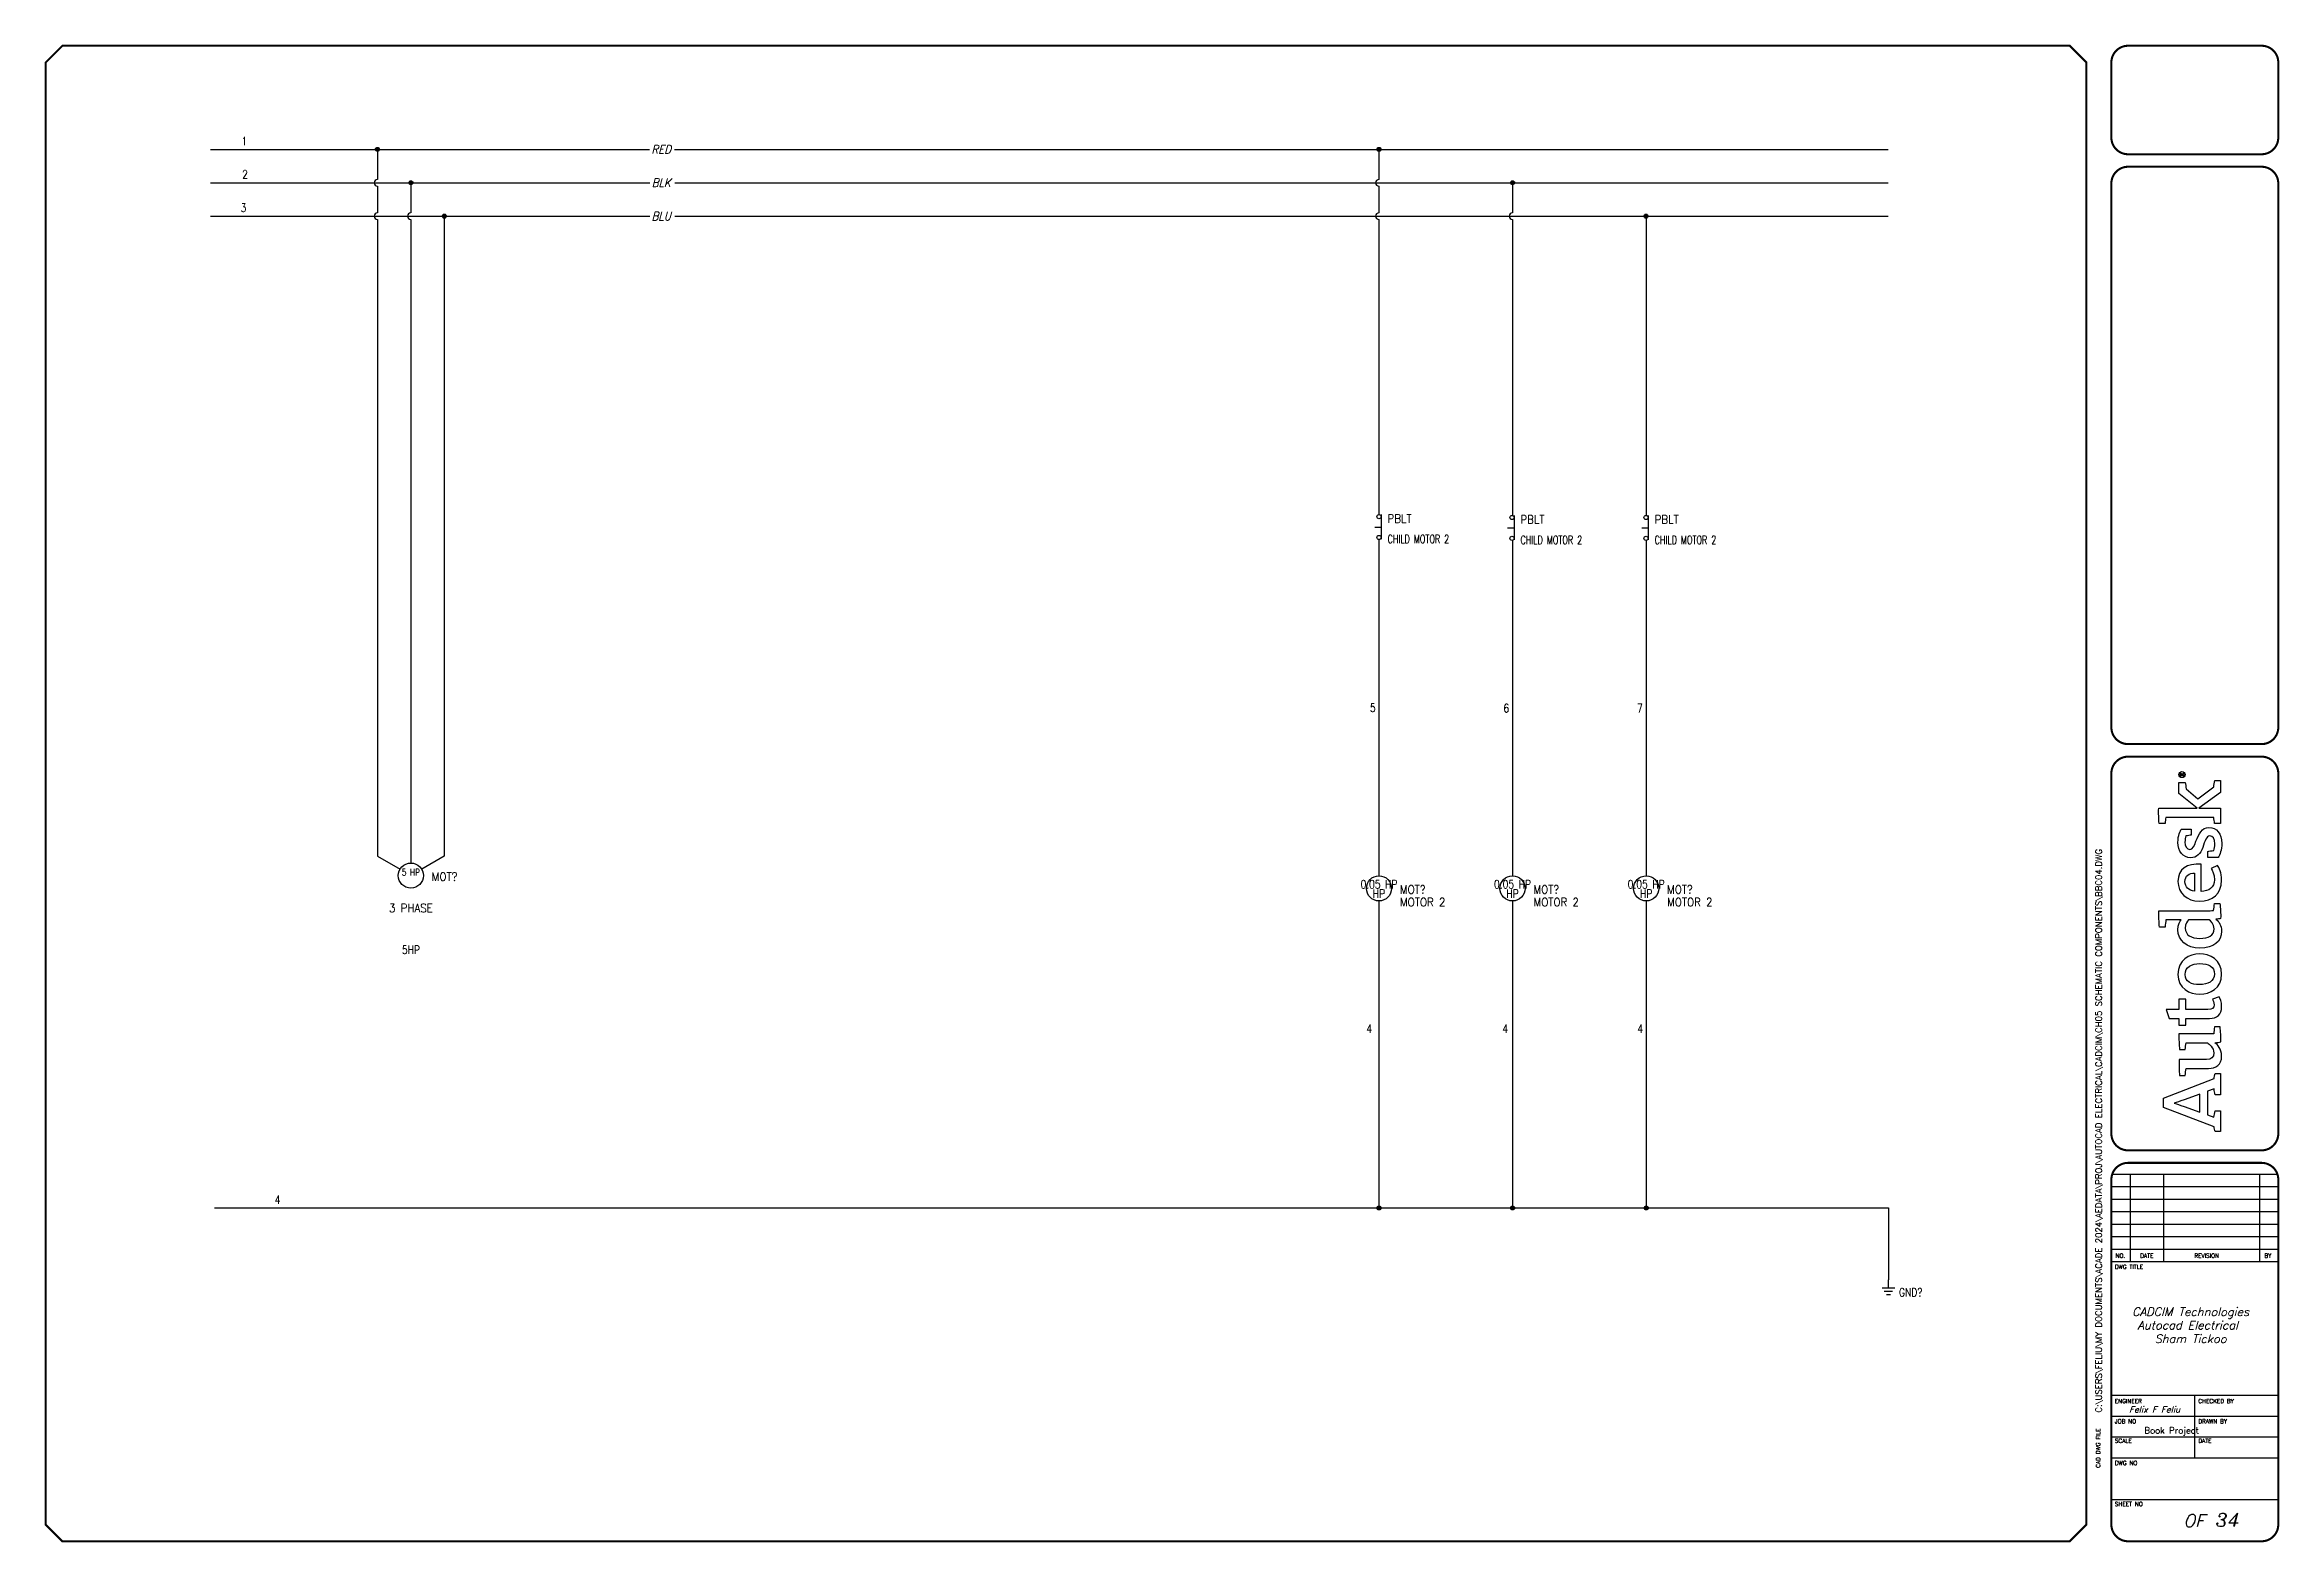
# Model space of a CAD drawing. Header units: inches. Extents: x 0 to 33.5, y 0 to 22.4.
import ezdxf
from ezdxf.enums import TextEntityAlignment as Align

# ---------------------------------------------------------------- set-up
doc = ezdxf.new("R2010")
doc.units = ezdxf.units.IN
doc.header["$MEASUREMENT"] = 0
for name, color, linetype in [('DESC', 150, 'Continuous'), ('LAYER_1', 160, 'Continuous'), ('MISC', 7, 'Continuous'), ('SYMS', 7, 'Continuous'), ('TAGS', 150, 'Continuous'), ('TITLE', 7, 'Continuous'), ('WIRENO', 72, 'Continuous'), ('WIRES', 7, 'Continuous')]:
    doc.layers.add(name, color=color, linetype=linetype)
doc.styles.add('ITALIC', font='ITALIC')
doc.styles.add('SIMPLEX', font='SIMPLEX')
doc.styles.add('WD', font='romans.shx')

# ---------------------------------------------------------------- blocks, each defined once
blk = doc.blocks.new('AI9-BLK2')
at = {"layer": 'LAYER_1', "color": 7}
blk.add_circle((0, 0), 2.03, dxfattribs=at)
blk.add_open_spline([(1.7, 0), (1.7, -1), (1, -1.8), (0, -1.8), (-1, -1.8), (-1.7, -1), (-1.7, 0), (-1.7, 1), (-1, 1.8), (0, 1.8), (1, 1.8), (1.7, 1), (1.7, 0)], degree=3, knots=[0, 0, 0, 0, 1, 1, 1, 2, 2, 2, 3, 3, 3, 4, 4, 4, 4], dxfattribs=at)
blk = doc.blocks.new('AI9-BLK1')
at = {"layer": 'LAYER_1', "color": 7}
for points, knots in [([(0.7, -1.1), (0.7, -1.1), (0.2, -0.4), (0.2, -0.4), (0.1, -0.2), (0, -0.2), (-0.1, -0.1), (0.3, 0), (0.5, 0.2), (0.5, 0.5), (0.5, 0.8), (0.3, 1.1), (-0.2, 1.1), (-0.2, 1.1), (-0.8, 1.1), (-0.8, 1.1), (-0.8, 1.1), (-0.8, -1.1), (-0.8, -1.1), (-0.8, -1.1), (-0.5, -1.1), (-0.5, -1.1), (-0.5, -1.1), (-0.5, -0.1), (-0.5, -0.1), (-0.4, -0.1), (-0.3, -0.2), (-0.2, -0.3), (-0.2, -0.3), (0.3, -1.1), (0.3, -1.1), (0.3, -1.1), (0.7, -1.1), (0.7, -1.1)], [0, 0, 0, 0, 1, 1, 1, 2, 2, 2, 3, 3, 3, 4, 4, 4, 5, 5, 5, 6, 6, 6, 7, 7, 7, 8, 8, 8, 9, 9, 9, 10, 10, 10, 11, 11, 11, 11]), ([(0.2, 0.5), (0.2, 0.2), (-0.1, 0.1), (-0.3, 0.1), (-0.3, 0.1), (-0.5, 0.1), (-0.5, 0.1), (-0.5, 0.1), (-0.5, 0.8), (-0.5, 0.8), (-0.5, 0.8), (-0.2, 0.8), (-0.2, 0.8), (0.1, 0.8), (0.2, 0.7), (0.2, 0.5)], [0, 0, 0, 0, 1, 1, 1, 2, 2, 2, 3, 3, 3, 4, 4, 4, 5, 5, 5, 5])]:
    blk.add_open_spline(points, degree=3, knots=knots, dxfattribs=at)
blk = doc.blocks.new('LOGO')
for points, knots in [([(35.2, 4.3), (35.2, 4.3), (22.1, 38.1), (22.1, 38.1), (22.1, 38.1), (16.1, 38.1), (16.1, 38.1), (16.1, 38.1), (3.2, 4.3), (3.2, 4.3), (2.2, 4.2), (0.9, 4), (0, 3.7), (0, 3.7), (0, 0), (0, 0), (0, 0), (13.7, 0), (13.7, 0), (13.7, 0), (13.7, 3.7), (13.7, 3.7), (12.4, 4), (10.9, 4.3), (9.5, 4.4), (9.5, 4.4), (11.1, 8.8), (11.1, 8.8), (11.1, 8.8), (26.8, 8.8), (26.8, 8.8), (26.8, 8.8), (28.4, 4.3), (28.4, 4.3), (27, 4.2), (25.8, 4), (24.5, 3.7), (24.5, 3.7), (24.5, 0), (24.5, 0), (24.5, 0), (38.7, 0), (38.7, 0), (38.7, 0), (38.7, 3.7), (38.7, 3.7), (37.9, 3.9), (36, 4.3), (35.2, 4.3)], [0, 0, 0, 0, 1, 1, 1, 2, 2, 2, 3, 3, 3, 4, 4, 4, 5, 5, 5, 6, 6, 6, 7, 7, 7, 8, 8, 8, 9, 9, 9, 10, 10, 10, 11, 11, 11, 12, 12, 12, 13, 13, 13, 14, 14, 14, 15, 15, 15, 16, 16, 16, 16]), ([(12.8, 13.8), (12.8, 13.8), (16.6, 24.3), (16.6, 24.3), (17.8, 27.5), (18.2, 28.8), (18.8, 30.9), (18.8, 30.9), (18.9, 30.9), (18.9, 30.9), (19.6, 28.9), (20, 27.5), (21.1, 24.3), (21.1, 24.3), (24.9, 13.8), (24.9, 13.8), (24.9, 13.8), (12.8, 13.8), (12.8, 13.8)], [0, 0, 0, 0, 1, 1, 1, 2, 2, 2, 3, 3, 3, 4, 4, 4, 5, 5, 5, 6, 6, 6, 6]), ([(70.8, 23.1), (70.8, 23.1), (70.8, 27.7), (70.8, 27.7), (70.8, 27.7), (75.3, 27.7), (75.3, 27.7), (75.3, 27.7), (75.3, 34.3), (75.3, 34.3), (75.3, 34.3), (81.3, 36.2), (81.3, 36.2), (81.3, 36.2), (81.3, 27.7), (81.3, 27.7), (81.3, 27.7), (88, 27.7), (88, 27.7), (88, 27.7), (88, 23.1), (88, 23.1), (88, 23.1), (81.3, 23.1), (81.3, 23.1), (81.3, 23.1), (81.3, 8.4), (81.3, 8.4), (81.3, 5.6), (82.1, 4.3), (84.3, 4.3), (86, 4.3), (87.5, 5.1), (88, 5.5), (88, 5.5), (89.7, 0.9), (89.7, 0.9), (88.7, 0.3), (86.5, -0.7), (83.2, -0.7), (77.6, -0.7), (75.3, 2.4), (75.3, 7.4), (75.3, 7.4), (75.3, 23.1), (75.3, 23.1), (75.3, 23.1), (70.8, 23.1), (70.8, 23.1)], [0, 0, 0, 0, 1, 1, 1, 2, 2, 2, 3, 3, 3, 4, 4, 4, 5, 5, 5, 6, 6, 6, 7, 7, 7, 8, 8, 8, 9, 9, 9, 10, 10, 10, 11, 11, 11, 12, 12, 12, 13, 13, 13, 14, 14, 14, 15, 15, 15, 16, 16, 16, 16]), ([(147.1, 4.7), (147.1, 5.4), (147, 6.1), (147, 6.9), (147, 6.9), (147, 41.1), (147, 41.1), (143.4, 41.2), (139.3, 41), (136.1, 40.7), (136.1, 40.7), (136.1, 37), (136.1, 37), (137.7, 36.8), (139.6, 36.6), (141, 36.4), (141, 36.4), (141, 36.4), (141, 36.4), (141, 36.4), (141, 26.2), (141, 26.2), (140, 27.1), (138, 28.4), (134.3, 28.4), (127.3, 28.4), (122, 22.6), (122, 13.8), (122, 4.5), (126.6, -0.7), (133.4, -0.7), (137.1, -0.7), (139.6, 1.1), (141.3, 3.1), (141.3, 2.1), (141.6, 0.6), (141.8, 0), (145.2, -0.2), (148.7, 0.1), (151.7, 0.4), (151.7, 0.4), (151.7, 4.1), (151.7, 4.1), (150.2, 4.2), (148.4, 4.5), (147.1, 4.7)], [0, 0, 0, 0, 1, 1, 1, 2, 2, 2, 3, 3, 3, 4, 4, 4, 5, 5, 5, 6, 6, 6, 7, 7, 7, 8, 8, 8, 9, 9, 9, 10, 10, 10, 11, 11, 11, 12, 12, 12, 13, 13, 13, 14, 14, 14, 15, 15, 15, 15]), ([(229.4, 4.6), (229.4, 4.6), (221.5, 15.2), (221.5, 15.2), (221.5, 15.2), (228, 23), (228, 23), (229.4, 23.1), (231.3, 23.3), (232.4, 23.6), (232.4, 23.6), (232.4, 27.7), (232.4, 27.7), (232.4, 27.7), (225, 27.7), (225, 27.7), (225, 27.7), (215.2, 15.6), (215.2, 15.6), (215.2, 15.6), (215.2, 41.2), (215.2, 41.2), (211.8, 41.3), (208.2, 41.2), (205.1, 40.9), (205.1, 40.9), (205.1, 36.9), (205.1, 36.9), (206.5, 36.8), (208, 36.6), (209.1, 36.5), (209.1, 36.5), (209.1, 4.5), (209.1, 4.5), (207.8, 4.4), (206.3, 4.2), (205.1, 4), (205.1, 4), (205.1, 0), (205.1, 0), (205.1, 0), (215.2, 0), (215.2, 0), (215.2, 0), (215.2, 14.5), (215.2, 14.5), (215.2, 14.5), (225.6, 0), (225.6, 0), (225.6, 0), (233.7, 0), (233.7, 0), (233.7, 0), (233.7, 3.8), (233.7, 3.8), (232.2, 4.2), (230.6, 4.4), (229.4, 4.6)], [0, 0, 0, 0, 1, 1, 1, 2, 2, 2, 3, 3, 3, 4, 4, 4, 5, 5, 5, 6, 6, 6, 7, 7, 7, 8, 8, 8, 9, 9, 9, 10, 10, 10, 11, 11, 11, 12, 12, 12, 13, 13, 13, 14, 14, 14, 15, 15, 15, 16, 16, 16, 17, 17, 17, 18, 18, 18, 19, 19, 19, 19]), ([(59.7, -0.1), (59.5, 0.6), (59.2, 2.6), (59.1, 3.8), (57.8, 2), (54.9, -0.7), (50.2, -0.7), (44.2, -0.7), (42, 3.1), (42, 8.1), (42, 8.1), (42, 22.9), (42, 22.9), (40.6, 23.2), (38.8, 23.4), (37.3, 23.5), (37.3, 23.5), (37.3, 27.3), (37.3, 27.3), (40.3, 27.6), (44.4, 27.8), (48, 27.6), (48, 27.6), (48, 9.3), (48, 9.3), (48, 6.2), (49.1, 4.5), (52.3, 4.5), (55.8, 4.5), (58.4, 7.9), (59, 8.6), (59, 8.6), (59, 23), (59, 23), (57.8, 23.2), (56, 23.4), (54.6, 23.5), (54.6, 23.5), (54.6, 27.3), (54.6, 27.3), (57.6, 27.7), (61.5, 27.8), (65, 27.7), (65, 27.7), (65, 4.6), (65, 4.6), (66.3, 4.4), (68.1, 4.2), (69.6, 4.1), (69.6, 4.1), (69.6, 0.3), (69.6, 0.3), (66.7, 0), (63, -0.2), (59.7, -0.1)], [0, 0, 0, 0, 1, 1, 1, 2, 2, 2, 3, 3, 3, 4, 4, 4, 5, 5, 5, 6, 6, 6, 7, 7, 7, 8, 8, 8, 9, 9, 9, 10, 10, 10, 11, 11, 11, 12, 12, 12, 13, 13, 13, 14, 14, 14, 15, 15, 15, 16, 16, 16, 17, 17, 17, 18, 18, 18, 18]), ([(104.8, -0.7), (95.2, -0.7), (91.4, 7), (91.4, 13.8), (91.4, 20.6), (95.1, 28.4), (104.6, 28.4), (114.1, 28.4), (118.3, 20.8), (118.3, 14), (118.3, 7.2), (114.2, -0.7), (104.8, -0.7)], [0, 0, 0, 0, 1, 1, 1, 2, 2, 2, 3, 3, 3, 4, 4, 4, 4]), ([(104.5, 23.6), (99.6, 23.6), (97.8, 19.5), (97.8, 14), (97.8, 8.5), (99.9, 4.1), (104.8, 4.1), (109.8, 4.1), (111.8, 8.2), (111.8, 13.8), (111.8, 19.3), (109.5, 23.6), (104.5, 23.6)], [0, 0, 0, 0, 1, 1, 1, 2, 2, 2, 3, 3, 3, 4, 4, 4, 4]), ([(141, 7.6), (140.3, 6.7), (138.2, 4.3), (135, 4.3), (130.5, 4.3), (128.5, 8.1), (128.5, 13.8), (128.5, 19.6), (130.9, 23.5), (135.4, 23.5), (138.3, 23.5), (139.9, 22.3), (141, 21.3), (141, 21.3), (141, 7.6), (141, 7.6)], [0, 0, 0, 0, 1, 1, 1, 2, 2, 2, 3, 3, 3, 4, 4, 4, 5, 5, 5, 5]), ([(167.6, 4.1), (171.4, 4.1), (173.8, 5.5), (175, 6.2), (175, 6.2), (177.1, 2.1), (177.1, 2.1), (175.5, 1.1), (172.6, -0.7), (167.2, -0.7), (158.2, -0.7), (153.3, 5.5), (153.3, 14), (153.3, 22.5), (158.9, 28.4), (166.4, 28.4), (174.6, 28.4), (178.7, 22.5), (177.9, 12.9), (177.9, 12.9), (159.8, 12.9), (159.8, 12.9), (160, 7.9), (162.3, 4.1), (167.6, 4.1)], [0, 0, 0, 0, 1, 1, 1, 2, 2, 2, 3, 3, 3, 4, 4, 4, 5, 5, 5, 6, 6, 6, 7, 7, 7, 8, 8, 8, 8]), ([(172, 17.3), (171.9, 20.8), (170.4, 23.7), (166.3, 23.7), (162.6, 23.7), (160.6, 21.2), (159.9, 17.3), (159.9, 17.3), (172, 17.3), (172, 17.3)], [0, 0, 0, 0, 1, 1, 1, 2, 2, 2, 3, 3, 3, 3]), ([(193.3, 16.4), (190.2, 17.6), (187.8, 18.3), (187.8, 20.5), (187.8, 22.6), (189.9, 23.7), (192.6, 23.7), (194.1, 23.7), (195.6, 23.5), (196.8, 23.1), (196.9, 21.9), (197.1, 20.1), (197.3, 19.6), (197.3, 19.6), (201.3, 19.6), (201.3, 19.6), (201.3, 19.6), (201.3, 26.1), (201.3, 26.1), (200.2, 26.8), (197.1, 28.4), (192.4, 28.4), (186.5, 28.4), (182.2, 25), (182.2, 20.1), (182.2, 15.7), (184.9, 13.4), (189.1, 11.9), (193.4, 10.4), (196.7, 9.3), (196.7, 7.2), (196.7, 5.1), (195, 3.9), (191.4, 3.9), (189.9, 3.9), (188.1, 4.1), (187, 4.6), (186.9, 5.9), (186.6, 7.8), (186.3, 8.4), (186.3, 8.4), (182.3, 8.4), (182.3, 8.4), (182.3, 8.4), (182.3, 1.6), (182.3, 1.6), (182.3, 1.6), (182.3, 1.6), (182.3, 1.6), (184.1, 0.5), (187.5, -0.8), (191.8, -0.8), (198.3, -0.8), (202.4, 2.6), (202.4, 7.8), (202.4, 12.5), (197.8, 14.6), (193.3, 16.4)], [0, 0, 0, 0, 1, 1, 1, 2, 2, 2, 3, 3, 3, 4, 4, 4, 5, 5, 5, 6, 6, 6, 7, 7, 7, 8, 8, 8, 9, 9, 9, 10, 10, 10, 11, 11, 11, 12, 12, 12, 13, 13, 13, 14, 14, 14, 15, 15, 15, 16, 16, 16, 17, 17, 17, 18, 18, 18, 19, 19, 19, 19])]:
    blk.add_open_spline(points, degree=3, knots=knots)
for name, p in [('AI9-BLK2', (237.6, 25.7)), ('AI9-BLK1', (237.8, 25.7))]:
    blk.add_blockref(name, p)
blk = doc.blocks.new('NO_NUM_acade_title')
at = {"layer": 'TITLE'}
for p, q in [((30.594, 22.177), (30.594, 20.781)), ((30.969, 5.531), (33.469, 5.531)), ((31.25, 5.531), (31.25, 4.219)), ((31.75, 5.531), (31.75, 4.219)), ((33.188, 5.531), (33.188, 4.219)), ((30.969, 5.344), (33.469, 5.344)), ((30.969, 5.156), (33.469, 5.156)), ((30.969, 4.969), (33.469, 4.969)), ((30.969, 4.781), (33.469, 4.781)), ((30.969, 4.594), (33.469, 4.594)), ((30.969, 4.406), (33.469, 4.406)), ((30.969, 4.219), (33.469, 4.219)), ((30.594, 0.281), (30.594, 2.214)), ((30.969, 2.219), (33.469, 2.219)), ((32.219, 1.281), (32.219, 2.219)), ((30.969, 1.906), (33.469, 1.906)), ((30.969, 1.594), (33.469, 1.594)), ((30.969, 1.281), (33.469, 1.281)), ((30.969, 0.656), (33.469, 0.656))]:
    blk.add_line(p, q, dxfattribs=at)
at = {"layer": 'TITLE', "const_width": 0.0312}
blk.add_lwpolyline([(30.594, 0.281), (30.594, 22.177), (30.344, 22.427), (0.281, 22.427), (0.031, 22.177), (0.031, 0.281), (0.281, 0.031), (30.344, 0.031)], close=True, dxfattribs=at)
for points in [[(31.219, 22.427, 0.414214), (30.969, 22.177, 0.414214)], [(33.469, 22.177, 0.414214), (33.219, 22.427, 0.414214)], [(30.969, 21.052, 0.414214), (31.219, 20.802, 0.414214)], [(33.219, 20.802, 0.414214), (33.469, 21.052, 0.414214)], [(31.219, 20.615, 0.414214), (30.969, 20.365, 0.414214)], [(33.469, 20.365, 0.414214), (33.219, 20.615, 0.414214)], [(30.969, 12.219, 0.414214), (31.219, 11.969, 0.414214)], [(33.219, 11.969, 0.414214), (33.469, 12.219, 0.414214)], [(31.219, 11.781, 0.414214), (30.969, 11.531, 0.414214)], [(33.469, 11.531, 0.414214), (33.219, 11.781, 0.414214)], [(30.969, 6.135, 0.414214), (31.219, 5.885, 0.414214)], [(33.219, 5.885, 0.414214), (33.469, 6.135, 0.414214)], [(31.219, 5.698, 0.414214), (30.969, 5.448, 0.414214)], [(33.469, 5.448, 0.414214), (33.219, 5.698, 0.414214)], [(30.969, 0.281, 0.414214), (31.219, 0.031, 0.414214)], [(33.219, 0.031, 0.414214), (33.469, 0.281, 0.414214)]]:
    blk.add_lwpolyline(points, format="xyb", dxfattribs=at)
for points in [[(33.219, 22.427), (31.219, 22.427)], [(30.969, 22.177), (30.969, 21.052)], [(33.469, 22.177), (33.469, 21.052)], [(33.219, 20.802), (31.219, 20.802)], [(33.219, 20.615), (31.219, 20.615)], [(30.969, 20.365), (30.969, 12.219)], [(33.469, 20.365), (33.469, 12.219)], [(31.219, 11.969), (33.219, 11.969)], [(31.219, 11.781), (33.219, 11.781)], [(31.219, 5.885), (33.219, 5.885)], [(31.219, 5.698), (33.219, 5.698)], [(30.969, 5.448), (30.969, 0.281)], [(33.469, 5.448), (33.469, 0.281)], [(31.219, 0.031), (33.219, 0.031)]]:
    blk.add_lwpolyline(points, dxfattribs=at)
at = {"layer": 'TITLE', "color": 7, "const_width": 0.0312}
for points in [[(30.969, 11.531), (30.969, 6.135)], [(33.469, 11.531), (33.469, 6.135)]]:
    blk.add_lwpolyline(points, dxfattribs=at)
at = {"xscale": 0.02250000000000085, "yscale": 0.02250000000000085, "zscale": 0.02250000000000085, "rotation": 90}
blk.add_blockref('LOGO', (32.605, 6.167), dxfattribs=at)
at = {"layer": 'TITLE', "color": 1, "style": 'SIMPLEX'}
for s, p in [('DWG TITLE', (31.021, 4.109)), ('ENGINEER', (31.021, 2.099)), ('CHECKED BY', (32.271, 2.099)), ('JOB NO', (31.021, 1.797)), ('DRAWN BY', (32.271, 1.797)), ('SCALE', (31.021, 1.505)), ('DATE', (32.271, 1.505)), ('DWG NO', (31.021, 1.172)), ('SHEET NO', (31.021, 0.557))]:
    blk.add_text(s, height=0.0625, dxfattribs=at).set_placement(p)
at = {"layer": 'TITLE', "color": 1}
for s, height, style, p in [('NO.', 0.0625, 'SIMPLEX', (31.104, 4.307)), ('DATE', 0.0625, 'SIMPLEX', (31.5, 4.307)), ('REVISION', 0.0625, 'SIMPLEX', (32.396, 4.307)), ('BY', 0.0625, 'SIMPLEX', (33.313, 4.307)), ('OF', 0.1875, 'ITALIC', (32.208, 0.339))]:
    blk.add_text(s, height=height, dxfattribs=dict(at, style=style)).set_placement(p, align=Align.MIDDLE)
at = {"layer": 'TITLE', "color": 1, "style": 'SIMPLEX'}
blk.add_text('CAD DWG FILE', height=0.0625, rotation=90, dxfattribs=at).set_placement((30.802, 1.13))
at = {"layer": 'TITLE', "color": 1, "style": 'ITALIC'}
for tag, height, p in [('TITLE#1', 0.125, (32.156, 3.406)), ('TITLE#2', 0.125, (32.156, 3.204)), ('TITLE#3', 0.125, (32.156, 3.001)), ('TITLE#4', 0.125, (32.156, 2.799)), ('DWG#', 0.2, (32.156, 0.826))]:
    blk.add_attdef(tag, text='', height=height, dxfattribs=at).set_placement(p, align=Align.CENTER)
at = {"layer": 'TITLE', "color": 1, "style": 'SIMPLEX'}
blk.add_attdef('CAD#', (30.826, 1.958), '', height=0.0938, rotation=90, dxfattribs=at)
at = {"layer": 'TITLE', "color": 1}
for tag, p, height, style in [('ENGINEER', (31.237, 1.958), 0.0938, 'ITALIC'), ('CHKDBY', (32.424, 1.958), 0.0938, 'ITALIC'), ('JOB#', (31.464, 1.644), 0.0938, 'SIMPLEX'), ('DRAWNBY', (32.494, 1.644), 0.0938, 'ITALIC'), ('SCALE', (31.353, 1.344), 0.0938, 'SIMPLEX'), ('DATE', (32.408, 1.344), 0.0938, 'SIMPLEX'), ('SHTS', (32.532, 0.25), 0.2, 'ITALIC')]:
    blk.add_attdef(tag, p, '', height=height, dxfattribs=dict(at, style=style))
at = {"layer": 'TITLE', "color": 1, "style": 'ITALIC'}
blk.add_attdef('SH#', text='', height=0.2, dxfattribs=at).set_placement((31.881, 0.25), align=Align.RIGHT)
at = {"layer": 'TITLE', "color": 7, "flags": 9}
blk.add_attdef('WD_TB', (31.219, 0.031), '', height=0.125, dxfattribs=at)
blk = doc.blocks.new('WDDOT')
for radius in [0.03, 0.0187, 0.00929]:
    blk.add_circle((0, 0), radius)
blk = doc.blocks.new('HT0_LGENERIC')
at = {"style": 'WD', "oblique": 15, "width": 0.9}
blk.add_attdef('COLOR', text='', height=0.125, dxfattribs=at).set_placement((0, 0), align=Align.MIDDLE_CENTER)
at = {"color": 7, "style": 'WD'}
for tag, p in [('X4_TINY_DOT_DONT_REMOVE', (-0.125, 0)), ('X1_TINY_DOT_DONT_REMOVE', (0.125, 0))]:
    blk.add_attdef(tag, p, '', height=0.0001, dxfattribs=at)
at = {"style": 'WD', "flags": 1}
for tag, p in [('X4TERM01', (-0.125, 0)), ('X1TERM01', (0.125, 0))]:
    blk.add_attdef(tag, p, '', height=0.01, dxfattribs=at)
blk = doc.blocks.new('WD_WNH')
at = {"linetype": 'Continuous', "style": 'WD', "width": 0.8}
blk.add_attdef('WIRENO', text='', height=0.125, dxfattribs=at).set_placement((0, 0.062), align=Align.CENTER)
at = {"style": 'WD', "flags": 1}
for tag, p in [('W01USER', (0, 0.078)), ('W02USER', (0, 0.07)), ('W03USER', (0, 0.062)), ('W04USER', (0, 0.055)), ('W05USER', (0, 0.047)), ('W06USER', (0, 0.039)), ('W07USER', (0, 0.031)), ('W08USER', (0, 0.023)), ('W09USER', (0, 0.016)), ('W10USER', (0, 0.008))]:
    blk.add_attdef(tag, text='', height=0.005, dxfattribs=at).set_placement(p, align=Align.CENTER)
blk = doc.blocks.new('VMO13')
blk.add_circle((0, 0), 0.188)
at = {"style": 'WD'}
for tag, p, width in [('INST', (0.318, 0.263), 0.7), ('TAG1', (0.312, -0.079), 0.9), ('LOC', (0.318, 0.094), 0.7)]:
    blk.add_attdef(tag, p, '', height=0.125, dxfattribs=dict(at, width=width))
for tag, height, width, p in [('RATING1', 0.1, 0.8, (0, 0)), ('DESC1', 0.125, 0.9, (0.001, -0.549)), ('DESC2', 0.125, 0.9, (0.001, -0.706)), ('RATING3', 0.125, 0.8, (0.001, -1.018)), ('DESC3', 0.125, 0.9, (0.001, -0.862)), ('WDTAGALT', 0.125, 0.7, (0, -1.344)), ('RATING4', 0.125, 0.8, (0.001, -1.174))]:
    blk.add_attdef(tag, text='', height=height, dxfattribs=dict(at, width=width)).set_placement(p, align=Align.CENTER)
at = {"style": 'WD', "flags": 1}
for tag, p in [('X0TERM03', (-0.162, 0.094)), ('X2TERM02', (0, 0.188)), ('X0TERM01', (0.162, 0.094)), ('X0TERM04', (0.133, -0.133))]:
    blk.add_attdef(tag, p, '', height=0.0125, dxfattribs=at)
at = {"linetype": 'Continuous', "style": 'WD', "flags": 9}
blk.add_attdef('ASSYCODE', text='', height=0.01, dxfattribs=at).set_placement((0, 0.125), align=Align.CENTER)
at = {"style": 'WD', "flags": 9}
blk.add_attdef('FAMILY', text='', height=0.01, dxfattribs=at).set_placement((-0.005, 0.17), align=Align.CENTER)
at = {"linetype": 'Continuous', "style": 'WD', "flags": 1}
for tag, p in [('MFG', (0, 0.14)), ('CAT', (0, 0.159))]:
    blk.add_attdef(tag, text='', height=0.01, dxfattribs=at).set_placement(p, align=Align.MIDDLE)
at = {"style": 'WD', "width": 0.8}
blk.add_attdef('RATING2', text='', height=0.1, dxfattribs=at).set_placement((0, -0.031), align=Align.TOP_CENTER)
blk = doc.blocks.new('VGND2')
for p, q in [((0, -0.125), (0, 0)), ((0.09375, -0.125), (-0.09375, -0.125)), ((-0.0625, -0.171875), (0.0625, -0.171875)), ((-0.03125, -0.21875), (0.03125, -0.21875))]:
    blk.add_line(p, q)
at = {"style": 'WD', "flags": 1}
for tag in ['ASSYCODE', 'X2TERM01', 'CAT', 'FAMILY', 'MFG']:
    blk.add_attdef(tag, (0, 0), '', height=0.01, dxfattribs=at)
at = {"style": 'WD', "width": 0.8}
for tag, p in [('INST', (0.15625, 0.125)), ('LOC', (0.15625, -0.03125)), ('TAG1', (0.15625, -0.1875)), ('DESC1', (0.15625, -0.34375)), ('DESC2', (0.15625, -0.5))]:
    blk.add_attdef(tag, text='', height=0.125, dxfattribs=at).set_placement(p, align=Align.MIDDLE_LEFT)
blk = doc.blocks.new('VPB12')
for p, q in [((-0.064, 0), (0.033, 0)), ((0.033, 0.185), (0.033, -0.18))]:
    blk.add_line(p, q)
for centre in [(0, 0.156), (0, -0.156)]:
    blk.add_circle(centre, 0.0312)
at = {"linetype": 'Continuous', "style": 'WD'}
for tag, height, flags, p in [('TERM01', 0.125, 8, (-0.055, 0.222)), ('MFG', 0.01, 9, (0.014, -0.088)), ('CAT', 0.01, 9, (0.014, -0.073))]:
    blk.add_attdef(tag, text='', height=height, dxfattribs=dict(at, flags=flags)).set_placement(p, align=Align.RIGHT)
at = {"style": 'WD'}
for tag, p, width in [('INST', (0.127, 0.39), 0.7), ('LOC', (0.127, 0.221), 0.7), ('TAG1', (0.127, 0.064), 0.9), ('XREF', (0.129, -0.09), 0.7), ('DESC1', (0.129, -0.242), 0.7), ('DESC2', (0.129, -0.398), 0.7)]:
    blk.add_attdef(tag, p, '', height=0.125, dxfattribs=dict(at, width=width))
at = {"color": 7, "style": 'WD'}
for tag, p in [('X4LINK', (-0.125, 0)), ('X1LINK', (0.125, 0))]:
    blk.add_attdef(tag, p, '', height=0.01, dxfattribs=at)
at = {"color": 7, "style": 'WD', "flags": 1}
for tag, p in [('X2TERM01', (0, 0.188)), ('X8TERM02', (0, -0.188))]:
    blk.add_attdef(tag, p, '', height=0.0125, dxfattribs=at)
at = {"linetype": 'Continuous', "style": 'WD', "flags": 8}
blk.add_attdef('TERM02', text='', height=0.125, dxfattribs=at).set_placement((-0.041, -0.229), align=Align.TOP_RIGHT)
at = {"style": 'WD'}
for tag, flags, p in [('CONTACT', 1, (0.014, -0.053)), ('FAMILY', 9, (0.014, -0.036))]:
    blk.add_attdef(tag, text='', height=0.01, dxfattribs=dict(at, flags=flags)).set_placement(p, align=Align.RIGHT)
at = {"linetype": 'Continuous', "style": 'WD', "flags": 9}
blk.add_attdef('ASSYCODE', text='', height=0.01, dxfattribs=at).set_placement((-0.001, -0.105), align=Align.CENTER)
blk = doc.blocks.new('VMO12')
blk.add_circle((0, 0), 0.188)
at = {"linetype": 'Continuous', "style": 'WD', "flags": 8}
for tag, p in [('TERM01', (-0.031, 0.212)), ('TERM03', (-0.219, -0.135))]:
    blk.add_attdef(tag, text='', height=0.125, dxfattribs=at).set_placement(p, align=Align.RIGHT)
at = {"style": 'WD'}
for tag, p, width in [('INST', (0.318, 0.263), 0.7), ('TAG1', (0.312, -0.079), 0.9), ('LOC', (0.318, 0.094), 0.7), ('DESC1', (0.314, -0.268), 0.9), ('DESC2', (0.314, -0.424), 0.9), ('RATING3', (0.314, -0.737), 0.8), ('DESC3', (0.314, -0.581), 0.9), ('WDTAGALT', (0.312, -1.063), 0.7), ('RATING4', (0.314, -0.893), 0.8)]:
    blk.add_attdef(tag, p, '', height=0.125, dxfattribs=dict(at, width=width))
at = {"style": 'WD', "width": 0.8}
blk.add_attdef('RATING1', text='', height=0.125, dxfattribs=at).set_placement((0, 0), align=Align.CENTER)
at = {"linetype": 'Continuous', "style": 'WD', "flags": 9}
blk.add_attdef('ASSYCODE', text='', height=0.01, dxfattribs=at).set_placement((0, 0.125), align=Align.CENTER)
at = {"style": 'WD', "flags": 9}
blk.add_attdef('FAMILY', text='', height=0.01, dxfattribs=at).set_placement((-0.005, 0.17), align=Align.CENTER)
at = {"linetype": 'Continuous', "style": 'WD', "flags": 1}
for tag, p in [('MFG', (0, 0.14)), ('CAT', (0, 0.159))]:
    blk.add_attdef(tag, text='', height=0.01, dxfattribs=at).set_placement(p, align=Align.MIDDLE)
at = {"color": 7, "style": 'WD', "flags": 1}
for tag, p in [('X2TERM01', (0, 0.188)), ('X8TERM02', (0, -0.188))]:
    blk.add_attdef(tag, p, '', height=0.0125, dxfattribs=at)
at = {"linetype": 'Continuous', "style": 'WD', "flags": 8}
blk.add_attdef('TERM02', text='', height=0.125, dxfattribs=at).set_placement((-0.031, -0.209), align=Align.TOP_RIGHT)
at = {"style": 'WD', "width": 0.8}
blk.add_attdef('RATING2', text='', height=0.125, dxfattribs=at).set_placement((0, -0.016), align=Align.TOP_CENTER)
at = {"style": 'WD', "flags": 1}
blk.add_attdef('X0TERM03', (-0.138, -0.127), '', height=0.0125, dxfattribs=at)
blk = doc.blocks.new('WD_WNV')
at = {"linetype": 'Continuous', "style": 'WD', "width": 0.8}
blk.add_attdef('WIRENO', text='', height=0.125, dxfattribs=at).set_placement((-0.05, 0), align=Align.MIDDLE_RIGHT)
at = {"style": 'WD', "flags": 1}
for tag, p in [('W01USER', (-0.062, 0.094)), ('W02USER', (-0.062, 0.086)), ('W03USER', (-0.062, 0.078)), ('W04USER', (-0.062, 0.07)), ('W05USER', (-0.062, 0.062)), ('W06USER', (-0.062, 0.055)), ('W07USER', (-0.062, 0.047)), ('W08USER', (-0.062, 0.039)), ('W09USER', (-0.062, 0.031)), ('W10USER', (-0.062, 0.023))]:
    blk.add_attdef(tag, text='', height=0.005, dxfattribs=at).set_placement(p, align=Align.CENTER)

msp = doc.modelspace()

# ---------------------------------------------------------------- linework, layer by layer
at = {"layer": 'WIRES'}
for p, q in [((2.5, 20.875), (9.074, 20.875)), ((5, 20.875), (5, 20.425)), ((9.447, 20.875), (27.625, 20.875)), ((20, 20.875), (20, 20.425)), ((2.5, 20.375), (9.079, 20.375)), ((5, 20.325), (5, 19.925)), ((5.5, 20.375), (5.5, 19.925)), ((9.454, 20.375), (27.625, 20.375)), ((20, 20.325), (20, 19.925)), ((22, 20.375), (22, 19.925)), ((2.5, 19.875), (9.079, 19.875)), ((5, 19.825), (5, 10.289)), ((5.5, 19.825), (5.5, 10.188)), ((6, 19.875), (6, 10.289)), ((9.454, 19.875), (27.625, 19.875)), ((20, 19.825), (20, 15.407)), ((22, 19.825), (22, 15.394)), ((24, 19.875), (24, 15.394)), ((20, 15.032), (20, 9.996)), ((22, 15.019), (22, 9.996)), ((24, 15.019), (24, 9.996)), ((5, 10.289), (5.338, 10.094)), ((6, 10.289), (5.662, 10.094)), ((20, 9.621), (20, 5.023)), ((22, 9.621), (22, 5.023)), ((24.002, 9.621), (24.002, 5.023)), ((2.56, 5.023), (27.63, 5.023)), ((27.63, 5.023), (27.63, 3.947))]:
    msp.add_line(p, q, dxfattribs=at)
for centre in [(5, 20.375), (20, 20.375), (5, 19.875), (5.5, 19.875), (20, 19.875), (22, 19.875)]:
    msp.add_arc(centre, 0.05, 90, 270, dxfattribs=at)

# ---------------------------------------------------------------- block references
ref = msp.add_blockref('NO_NUM_acade_title', (0, 0))
ref.add_attrib('SHTS', '34', (32.532, 0.25), dxfattribs={"layer": 'TITLE', "color": 1, "height": 0.2, "style": 'ITALIC'})
ref.add_attrib('TITLE#3', 'Sham Tickoo', dxfattribs={"layer": 'TITLE', "color": 1, "height": 0.125, "style": 'ITALIC'}).set_placement((32.156, 3.001), align=Align.CENTER)
ref.add_attrib('TITLE#2', 'Autocad Electrical ', dxfattribs={"layer": 'TITLE', "color": 1, "height": 0.125, "style": 'ITALIC'}).set_placement((32.156, 3.204), align=Align.CENTER)
ref.add_attrib('JOB#', 'Book Project', (31.464, 1.644), dxfattribs={"layer": 'TITLE', "color": 1, "height": 0.09375, "style": 'SIMPLEX'})
ref.add_attrib('ENGINEER', 'Felix F Feliu', (31.237, 1.958), dxfattribs={"layer": 'TITLE', "color": 1, "height": 0.09375, "style": 'ITALIC'})
ref.add_attrib('CAD#', 'C:\\USERS\\FELIU\\MY DOCUMENTS\\ACADE 2024\\AEDATA\\PROJ\\AUTOCAD ELECTRICAL\\CADCIM\\CH05 SCHEMATIC COMPONENTS\\BBC04.DWG', (30.826, 1.958), dxfattribs={"layer": 'TITLE', "color": 1, "height": 0.09375, "rotation": 90, "style": 'SIMPLEX'})
ref.add_attrib('TITLE#1', 'CADCIM Technologies', dxfattribs={"layer": 'TITLE', "color": 1, "height": 0.125, "style": 'ITALIC'}).set_placement((32.156, 3.406), align=Align.CENTER)
at = {"layer": 'SYMS'}
for p in [(5, 20.875), (20, 20.875), (5.5, 20.375), (22, 20.375), (6, 19.875), (24, 19.875), (20, 5.023), (22, 5.023), (24.002, 5.023)]:
    msp.add_blockref('WDDOT', p, dxfattribs=at)
ref = msp.add_blockref('HT0_LGENERIC', (9.25, 20.875), dxfattribs=at)
ref.add_attrib('X1_TINY_DOT_DONT_REMOVE', '.', (9.447, 20.875), dxfattribs={"layer": 'MISC', "color": 7, "height": 0.0001, "style": 'WD'})
ref.add_attrib('X4_TINY_DOT_DONT_REMOVE', '.', (9.074, 20.875), dxfattribs={"layer": 'MISC', "color": 7, "height": 0.0001, "style": 'WD'})
ref.add_attrib('COLOR', 'RED', dxfattribs={"layer": 'MISC', "color": 1, "height": 0.125, "style": 'WD', "oblique": 15, "width": 0.9}).set_placement((9.25, 20.875), align=Align.MIDDLE_CENTER)
ref = msp.add_blockref('HT0_LGENERIC', (9.25, 20.375), dxfattribs=at)
ref.add_attrib('X1_TINY_DOT_DONT_REMOVE', '.', (9.454, 20.375), dxfattribs={"layer": 'MISC', "color": 7, "height": 0.0001, "style": 'WD'})
ref.add_attrib('X4_TINY_DOT_DONT_REMOVE', '.', (9.079, 20.375), dxfattribs={"layer": 'MISC', "color": 7, "height": 0.0001, "style": 'WD'})
ref.add_attrib('COLOR', 'BLK', dxfattribs={"layer": 'MISC', "color": 250, "height": 0.125, "style": 'WD', "oblique": 15, "width": 0.9}).set_placement((9.25, 20.375), align=Align.MIDDLE_CENTER)
ref = msp.add_blockref('HT0_LGENERIC', (9.25, 19.875), dxfattribs=at)
ref.add_attrib('X1_TINY_DOT_DONT_REMOVE', '.', (9.454, 19.875), dxfattribs={"layer": 'MISC', "color": 7, "height": 0.0001, "style": 'WD'})
ref.add_attrib('X4_TINY_DOT_DONT_REMOVE', '.', (9.079, 19.875), dxfattribs={"layer": 'MISC', "color": 7, "height": 0.0001, "style": 'WD'})
ref.add_attrib('COLOR', 'BLU', dxfattribs={"layer": 'MISC', "color": 5, "height": 0.125, "style": 'WD', "oblique": 15, "width": 0.9}).set_placement((9.25, 19.875), align=Align.MIDDLE_CENTER)
ref = msp.add_blockref('VPB12', (20, 15.22), dxfattribs=at)
ref.add_attrib('DESC1', 'CHILD MOTOR 2', (20.129, 14.978), dxfattribs={"layer": 'DESC', "height": 0.125, "style": 'WD', "width": 0.7})
ref.add_attrib('TAG1', 'PBLT', (20.127, 15.284), dxfattribs={"layer": 'TAGS', "height": 0.125, "style": 'WD', "width": 0.9})
ref = msp.add_blockref('VPB12', (21.991, 15.206), dxfattribs=at)
ref.add_attrib('DESC1', 'CHILD MOTOR 2', (22.12, 14.964), dxfattribs={"layer": 'DESC', "height": 0.125, "style": 'WD', "width": 0.7})
ref.add_attrib('TAG1', 'PBLT', (22.118, 15.27), dxfattribs={"layer": 'TAGS', "height": 0.125, "style": 'WD', "width": 0.9})
ref = msp.add_blockref('VPB12', (24, 15.206), dxfattribs=at)
ref.add_attrib('DESC1', 'CHILD MOTOR 2', (24.129, 14.964), dxfattribs={"layer": 'DESC', "height": 0.125, "style": 'WD', "width": 0.7})
ref.add_attrib('TAG1', 'PBLT', (24.127, 15.27), dxfattribs={"layer": 'TAGS', "height": 0.125, "style": 'WD', "width": 0.9})
ref = msp.add_blockref('VMO13', (5.5, 10), dxfattribs=at)
ref.add_attrib('RATING4', '5HP', dxfattribs={"layer": 'MISC', "height": 0.125, "style": 'WD', "width": 0.8}).set_placement((5.501, 8.826), align=Align.CENTER)
ref.add_attrib('RATING1', '5 HP', dxfattribs={"layer": 'MISC', "height": 0.1, "style": 'WD', "width": 0.8}).set_placement((5.5, 10), align=Align.CENTER)
ref.add_attrib('DESC1', '3 PHASE', dxfattribs={"layer": 'DESC', "height": 0.125, "style": 'WD', "width": 0.9}).set_placement((5.501, 9.451), align=Align.CENTER)
ref.add_attrib('TAG1', 'MOT?', (5.812, 9.921), dxfattribs={"layer": 'TAGS', "height": 0.125, "style": 'WD', "width": 0.9})
ref = msp.add_blockref('VMO12', (20, 9.808), dxfattribs=at)
ref.add_attrib('RATING2', 'HP', dxfattribs={"layer": 'MISC', "height": 0.125, "style": 'WD', "width": 0.8}).set_placement((20, 9.792), align=Align.TOP_CENTER)
ref.add_attrib('RATING1', '0.05 HP', dxfattribs={"layer": 'MISC', "height": 0.125, "style": 'WD', "width": 0.8}).set_placement((20, 9.808), align=Align.CENTER)
ref.add_attrib('DESC1', 'MOTOR 2', (20.314, 9.54), dxfattribs={"layer": 'DESC', "height": 0.125, "style": 'WD', "width": 0.9})
ref.add_attrib('TAG1', 'MOT?', (20.312, 9.729), dxfattribs={"layer": 'TAGS', "height": 0.125, "style": 'WD', "width": 0.9})
ref = msp.add_blockref('VMO12', (22, 9.808), dxfattribs=at)
ref.add_attrib('RATING2', 'HP', dxfattribs={"layer": 'MISC', "height": 0.125, "style": 'WD', "width": 0.8}).set_placement((22, 9.792), align=Align.TOP_CENTER)
ref.add_attrib('RATING1', '0.05 HP', dxfattribs={"layer": 'MISC', "height": 0.125, "style": 'WD', "width": 0.8}).set_placement((22, 9.808), align=Align.CENTER)
ref.add_attrib('DESC1', 'MOTOR 2', (22.314, 9.54), dxfattribs={"layer": 'DESC', "height": 0.125, "style": 'WD', "width": 0.9})
ref.add_attrib('TAG1', 'MOT?', (22.313, 9.729), dxfattribs={"layer": 'TAGS', "height": 0.125, "style": 'WD', "width": 0.9})
ref = msp.add_blockref('VMO12', (24.002, 9.808), dxfattribs=at)
ref.add_attrib('RATING2', 'HP', dxfattribs={"layer": 'MISC', "height": 0.125, "style": 'WD', "width": 0.8}).set_placement((24.002, 9.792), align=Align.TOP_CENTER)
ref.add_attrib('RATING1', '0.05 HP', dxfattribs={"layer": 'MISC', "height": 0.125, "style": 'WD', "width": 0.8}).set_placement((24.002, 9.808), align=Align.CENTER)
ref.add_attrib('DESC1', 'MOTOR 2', (24.315, 9.54), dxfattribs={"layer": 'DESC', "height": 0.125, "style": 'WD', "width": 0.9})
ref.add_attrib('TAG1', 'MOT?', (24.314, 9.729), dxfattribs={"layer": 'TAGS', "height": 0.125, "style": 'WD', "width": 0.9})
ref = msp.add_blockref('VGND2', (27.63, 3.947), dxfattribs=at)
ref.add_attrib('TAG1', 'GND?', dxfattribs={"layer": 'TAGS', "height": 0.125, "style": 'WD', "width": 0.8}).set_placement((27.787, 3.759), align=Align.MIDDLE_LEFT)
at = {"layer": 'WIRENO'}
ref = msp.add_blockref('WD_WNH', (3.006, 20.875), dxfattribs=at)
ref.add_attrib('WIRENO', '1', dxfattribs={"linetype": 'Continuous', "height": 0.125, "style": 'WD', "width": 0.8}).set_placement((3.006, 20.938), align=Align.CENTER)
ref = msp.add_blockref('WD_WNH', (3.016, 20.375), dxfattribs=at)
ref.add_attrib('WIRENO', '2', dxfattribs={"linetype": 'Continuous', "height": 0.125, "style": 'WD', "width": 0.8}).set_placement((3.016, 20.438), align=Align.CENTER)
ref = msp.add_blockref('WD_WNH', (2.994, 19.875), dxfattribs=at)
ref.add_attrib('WIRENO', '3', dxfattribs={"linetype": 'Continuous', "height": 0.125, "style": 'WD', "width": 0.8}).set_placement((2.994, 19.938), align=Align.CENTER)
ref = msp.add_blockref('WD_WNV', (20, 12.514), dxfattribs=at)
ref.add_attrib('WIRENO', '5', dxfattribs={"linetype": 'Continuous', "height": 0.125, "style": 'WD', "width": 0.8}).set_placement((19.95, 12.514), align=Align.MIDDLE_RIGHT)
ref = msp.add_blockref('WD_WNV', (22, 12.507), dxfattribs=at)
ref.add_attrib('WIRENO', '6', dxfattribs={"linetype": 'Continuous', "height": 0.125, "style": 'WD', "width": 0.8}).set_placement((21.95, 12.507), align=Align.MIDDLE_RIGHT)
ref = msp.add_blockref('WD_WNV', (24, 12.507), dxfattribs=at)
ref.add_attrib('WIRENO', '7', dxfattribs={"linetype": 'Continuous', "height": 0.125, "style": 'WD', "width": 0.8}).set_placement((23.95, 12.507), align=Align.MIDDLE_RIGHT)
ref = msp.add_blockref('WD_WNH', (19.854, 7.583), dxfattribs=at)
ref.add_attrib('WIRENO', '4', dxfattribs={"linetype": 'Continuous', "height": 0.125, "style": 'WD', "width": 0.8}).set_placement((19.854, 7.645), align=Align.CENTER)
ref = msp.add_blockref('WD_WNH', (21.89, 7.583), dxfattribs=at)
ref.add_attrib('WIRENO', '4', dxfattribs={"linetype": 'Continuous', "height": 0.125, "style": 'WD', "width": 0.8}).set_placement((21.89, 7.645), align=Align.CENTER)
ref = msp.add_blockref('WD_WNH', (23.912, 7.583), dxfattribs=at)
ref.add_attrib('WIRENO', '4', dxfattribs={"linetype": 'Continuous', "height": 0.125, "style": 'WD', "width": 0.8}).set_placement((23.912, 7.645), align=Align.CENTER)
ref = msp.add_blockref('WD_WNH', (3.504, 5.023), dxfattribs=at)
ref.add_attrib('WIRENO', '4', dxfattribs={"linetype": 'Continuous', "height": 0.125, "style": 'WD', "width": 0.8}).set_placement((3.504, 5.085), align=Align.CENTER)

doc.saveas('drawing.dxf')
